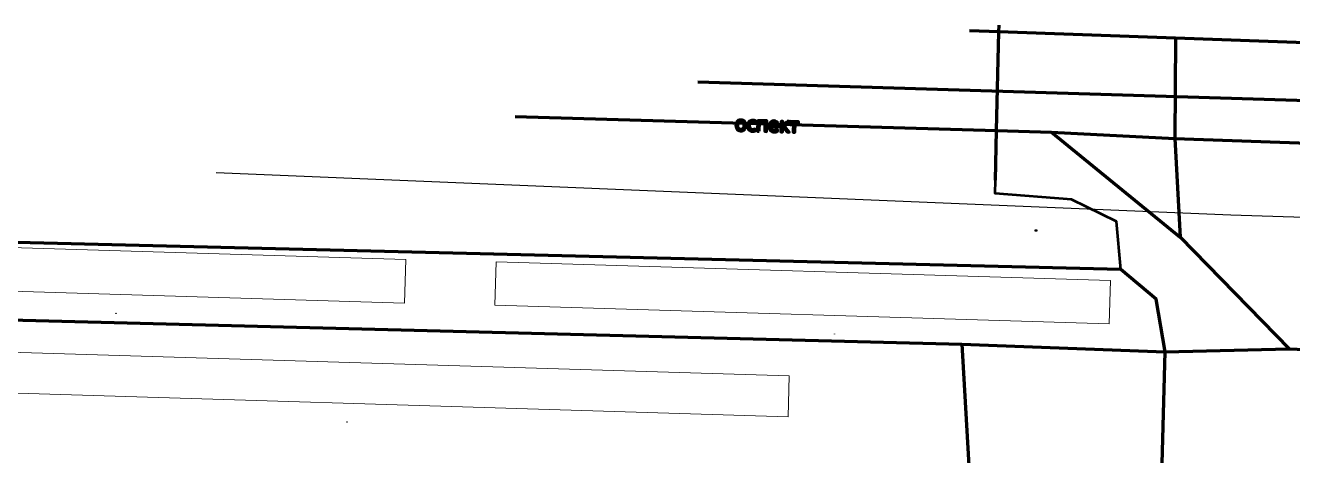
# Model space of a CAD drawing. Header units: centimetres. Extents: x 26.9 to 124.4, y 28.5 to 87.2.
# Drawn here: x 45.36 to 72.88, y 76.62 to 85.98 of the extents above; entities that cross this region are included whole.
import ezdxf
from ezdxf.lldxf.tags import DXFTag

# ---------------------------------------------------------------- set-up
doc = ezdxf.new("R2010")
doc.units = ezdxf.units.CM
doc.header["$MEASUREMENT"] = 0
doc.header["$XCLIPFRAME"] = 0
doc.layers.add('layer 1', color=7, linetype='Continuous')
tags = doc.linetypes.add('New Line9', pattern=[0.5, 0.1, -0.2, 0.1, -0.1]).pattern_tags.tags
tags[10:11] = [DXFTag(74, 4), DXFTag(75, 0), DXFTag(340, '0'), DXFTag(46, 1.0), DXFTag(50, 0.0), DXFTag(44, 0.0), DXFTag(45, 0.0)]
tags[8:9] = [DXFTag(74, 4), DXFTag(75, 0), DXFTag(340, '0'), DXFTag(46, 1.0), DXFTag(50, 0.0), DXFTag(44, 0.0), DXFTag(45, 0.0)]
tags[6:7] = [DXFTag(74, 4), DXFTag(75, 0), DXFTag(340, '0'), DXFTag(46, 1.0), DXFTag(50, 0.0), DXFTag(44, 0.0), DXFTag(45, 0.0)]
tags[4:5] = [DXFTag(74, 4), DXFTag(75, 0), DXFTag(340, '0'), DXFTag(46, 1.0), DXFTag(50, 0.0), DXFTag(44, 0.0), DXFTag(45, 0.0)]
picture_1 = doc.add_image_def('image9.jpg', size_in_pixel=(205, 148))
picture_2 = doc.add_image_def('image23.jpg', size_in_pixel=(25, 33))
picture_3 = doc.add_image_def('image26.jpg', size_in_pixel=(25, 33))
picture_4 = doc.add_image_def('image27.jpg', size_in_pixel=(25, 33))

msp = doc.modelspace()

# ---------------------------------------------------------------- linework, layer by layer
at = {"layer": 'layer 1', "color": 7, "lineweight": 120}
for points, knots in [([(66.426, 82.609), (66.426, 82.609), (66.45, 83.691), (66.45, 83.691), (66.45, 83.691), (66.45, 83.691), (66.498, 85.834), (66.498, 85.834), (66.498, 85.834), (66.498, 85.834), (66.501, 85.977), (66.501, 85.977)], [0, 0, 0, 0, 0.25, 0.25, 0.25, 0.25, 0.5, 0.5, 0.5, 0.5, 1, 1, 1, 1]), ([(70.02, 75.645), (70.02, 75.645), (70.108, 78.884), (70.108, 78.884), (70.108, 78.884), (70.108, 78.884), (69.913, 80.028), (69.913, 80.028), (69.913, 80.028), (69.913, 80.028), (69.144, 80.667), (69.144, 80.667), (69.144, 80.667), (69.144, 80.667), (41.897, 81.338), (41.897, 81.338)], [0, 0, 0, 0, 0.2, 0.2, 0.2, 0.2, 0.4, 0.4, 0.4, 0.4, 0.6, 0.6, 0.6, 0.6, 1, 1, 1, 1])]:
    msp.add_open_spline(points, degree=3, knots=knots, dxfattribs=at)
at = {"layer": 'layer 1', "color": 44, "lineweight": 211}
for points, knots in [([(70.333, 85.7), (70.333, 85.7), (66.498, 85.834), (66.498, 85.834), (66.498, 85.834), (66.498, 85.834), (65.862, 85.856), (65.862, 85.856)], [0, 0, 0, 0, 0.333333, 0.333333, 0.333333, 0.333333, 1, 1, 1, 1]), ([(55.996, 83.996), (55.996, 83.996), (66.45, 83.691), (66.45, 83.691), (66.45, 83.691), (66.45, 83.691), (67.639, 83.657), (67.639, 83.657), (67.639, 83.657), (67.639, 83.657), (70.32, 83.52), (70.32, 83.52)], [0, 0, 0, 0, 0.25, 0.25, 0.25, 0.25, 0.5, 0.5, 0.5, 0.5, 1, 1, 1, 1])]:
    msp.add_open_spline(points, degree=3, knots=knots, dxfattribs=at)
at = {"layer": 'layer 1', "color": 41, "lineweight": 211}
for points, knots in [([(70.333, 85.7), (70.333, 85.7), (66.498, 85.834), (66.498, 85.834), (66.498, 85.834), (66.498, 85.834), (65.862, 85.856), (65.862, 85.856)], [0, 0, 0, 0, 0.333333, 0.333333, 0.333333, 0.333333, 1, 1, 1, 1]), ([(55.996, 83.996), (55.996, 83.996), (66.45, 83.691), (66.45, 83.691), (66.45, 83.691), (66.45, 83.691), (67.639, 83.657), (67.639, 83.657), (67.639, 83.657), (67.639, 83.657), (70.32, 83.52), (70.32, 83.52)], [0, 0, 0, 0, 0.25, 0.25, 0.25, 0.25, 0.5, 0.5, 0.5, 0.5, 1, 1, 1, 1])]:
    msp.add_open_spline(points, degree=3, knots=knots, dxfattribs=at)
at = {"layer": 'layer 1', "color": 44, "lineweight": 211}
for points in [[(70.333, 85.7), (70.333, 85.7), (70.32, 83.52), (70.32, 83.52)], [(118.647, 83.96), (118.647, 83.96), (70.333, 85.7), (70.333, 85.7)], [(70.32, 83.52), (70.32, 83.52), (119.052, 81.811), (119.052, 81.811)]]:
    msp.add_open_spline(points, degree=3, dxfattribs=at)
at = {"layer": 'layer 1', "color": 41, "lineweight": 211}
for points in [[(70.333, 85.7), (70.333, 85.7), (70.32, 83.52), (70.32, 83.52)], [(118.647, 83.96), (118.647, 83.96), (70.333, 85.7), (70.333, 85.7)], [(70.32, 83.52), (70.32, 83.52), (119.052, 81.811), (119.052, 81.811)]]:
    msp.add_open_spline(points, degree=3, dxfattribs=at)
at = {"layer": 'layer 1', "color": 7, "lineweight": 70}
msp.add_open_spline([(118.84, 82.937), (118.84, 82.937), (59.959, 84.744), (59.959, 84.744)], degree=3, dxfattribs=at)
msp.add_open_spline([(118.84, 82.937), (118.84, 82.937), (59.959, 84.744), (59.959, 84.744)], degree=3, dxfattribs=at)
at = {"layer": 'layer 1', "color": 41, "lineweight": 70}
for points, knots in [([(60.999, 83.799), (60.998, 83.762), (60.988, 83.734), (60.968, 83.713), (60.968, 83.713), (60.949, 83.692), (60.923, 83.683), (60.89, 83.684), (60.89, 83.684), (60.869, 83.684), (60.851, 83.69), (60.836, 83.7), (60.836, 83.7), (60.82, 83.71), (60.808, 83.724), (60.8, 83.742), (60.8, 83.742), (60.792, 83.76), (60.788, 83.781), (60.789, 83.805), (60.789, 83.805), (60.79, 83.842), (60.8, 83.87), (60.82, 83.89), (60.82, 83.89), (60.839, 83.91), (60.865, 83.92), (60.899, 83.919), (60.899, 83.919), (60.931, 83.918), (60.956, 83.907), (60.974, 83.885), (60.974, 83.885), (60.991, 83.864), (61, 83.835), (60.999, 83.799)], [0, 0, 0, 0, 0.1, 0.1, 0.1, 0.1, 0.2, 0.2, 0.2, 0.2, 0.3, 0.3, 0.3, 0.3, 0.4, 0.4, 0.4, 0.4, 0.5, 0.5, 0.5, 0.5, 0.6, 0.6, 0.6, 0.6, 0.7, 0.7, 0.7, 0.7, 0.8, 0.8, 0.8, 0.8, 1, 1, 1, 1]), ([(60.827, 83.804), (60.827, 83.775), (60.832, 83.753), (60.843, 83.738), (60.843, 83.738), (60.853, 83.723), (60.87, 83.715), (60.892, 83.715), (60.892, 83.715), (60.913, 83.714), (60.93, 83.721), (60.942, 83.736), (60.942, 83.736), (60.954, 83.75), (60.96, 83.772), (60.96, 83.8), (60.96, 83.8), (60.961, 83.829), (60.956, 83.85), (60.945, 83.865), (60.945, 83.865), (60.934, 83.88), (60.918, 83.888), (60.897, 83.888), (60.897, 83.888), (60.852, 83.89), (60.829, 83.861), (60.827, 83.804)], [0, 0, 0, 0, 0.125, 0.125, 0.125, 0.125, 0.25, 0.25, 0.25, 0.25, 0.375, 0.375, 0.375, 0.375, 0.5, 0.5, 0.5, 0.5, 0.625, 0.625, 0.625, 0.625, 0.75, 0.75, 0.75, 0.75, 1, 1, 1, 1]), ([(61.145, 83.676), (61.113, 83.677), (61.087, 83.688), (61.07, 83.708), (61.07, 83.708), (61.052, 83.729), (61.044, 83.759), (61.045, 83.796), (61.045, 83.796), (61.046, 83.834), (61.056, 83.863), (61.076, 83.882), (61.076, 83.882), (61.095, 83.902), (61.122, 83.912), (61.155, 83.911), (61.155, 83.911), (61.166, 83.911), (61.177, 83.909), (61.188, 83.907), (61.188, 83.907), (61.198, 83.905), (61.207, 83.902), (61.214, 83.898), (61.214, 83.898), (61.214, 83.898), (61.202, 83.867), (61.202, 83.867), (61.202, 83.867), (61.183, 83.875), (61.167, 83.878), (61.154, 83.879), (61.154, 83.879), (61.13, 83.879), (61.113, 83.873), (61.101, 83.859), (61.101, 83.859), (61.09, 83.844), (61.084, 83.823), (61.084, 83.795), (61.084, 83.795), (61.083, 83.768), (61.087, 83.747), (61.098, 83.732), (61.098, 83.732), (61.108, 83.717), (61.125, 83.709), (61.146, 83.709), (61.146, 83.709), (61.166, 83.708), (61.185, 83.712), (61.205, 83.72), (61.205, 83.72), (61.205, 83.72), (61.204, 83.687), (61.204, 83.687), (61.204, 83.687), (61.188, 83.679), (61.169, 83.675), (61.145, 83.676)], [0, 0, 0, 0, 0.0625, 0.0625, 0.0625, 0.0625, 0.125, 0.125, 0.125, 0.125, 0.1875, 0.1875, 0.1875, 0.1875, 0.25, 0.25, 0.25, 0.25, 0.3125, 0.3125, 0.3125, 0.3125, 0.375, 0.375, 0.375, 0.375, 0.4375, 0.4375, 0.4375, 0.4375, 0.5, 0.5, 0.5, 0.5, 0.5625, 0.5625, 0.5625, 0.5625, 0.625, 0.625, 0.625, 0.625, 0.6875, 0.6875, 0.6875, 0.6875, 0.75, 0.75, 0.75, 0.75, 0.8125, 0.8125, 0.8125, 0.8125, 0.875, 0.875, 0.875, 0.875, 1, 1, 1, 1]), ([(61.295, 83.677), (61.295, 83.677), (61.257, 83.677), (61.257, 83.677), (61.257, 83.677), (61.257, 83.677), (61.264, 83.904), (61.264, 83.904), (61.264, 83.904), (61.264, 83.904), (61.456, 83.899), (61.456, 83.899), (61.456, 83.899), (61.456, 83.899), (61.449, 83.672), (61.449, 83.672), (61.449, 83.672), (61.449, 83.672), (61.412, 83.673), (61.412, 83.673), (61.412, 83.673), (61.412, 83.673), (61.418, 83.868), (61.418, 83.868), (61.418, 83.868), (61.418, 83.868), (61.301, 83.872), (61.301, 83.872), (61.301, 83.872), (61.301, 83.872), (61.295, 83.677), (61.295, 83.677)], [0, 0, 0, 0, 0.111111, 0.111111, 0.111111, 0.111111, 0.222222, 0.222222, 0.222222, 0.222222, 0.333333, 0.333333, 0.333333, 0.333333, 0.444444, 0.444444, 0.444444, 0.444444, 0.555556, 0.555556, 0.555556, 0.555556, 0.666667, 0.666667, 0.666667, 0.666667, 0.777778, 0.777778, 0.777778, 0.777778, 1, 1, 1, 1]), ([(61.617, 83.662), (61.584, 83.663), (61.558, 83.674), (61.539, 83.696), (61.539, 83.696), (61.52, 83.717), (61.511, 83.746), (61.512, 83.782), (61.512, 83.782), (61.513, 83.818), (61.523, 83.847), (61.542, 83.868), (61.542, 83.868), (61.561, 83.889), (61.586, 83.899), (61.616, 83.898), (61.616, 83.898), (61.645, 83.897), (61.667, 83.887), (61.684, 83.868), (61.684, 83.868), (61.7, 83.85), (61.707, 83.825), (61.707, 83.794), (61.707, 83.794), (61.707, 83.794), (61.706, 83.771), (61.706, 83.771), (61.706, 83.771), (61.706, 83.771), (61.55, 83.775), (61.55, 83.775), (61.55, 83.775), (61.55, 83.75), (61.556, 83.73), (61.569, 83.716), (61.569, 83.716), (61.581, 83.702), (61.598, 83.695), (61.62, 83.694), (61.62, 83.694), (61.633, 83.694), (61.644, 83.695), (61.655, 83.697), (61.655, 83.697), (61.666, 83.699), (61.679, 83.702), (61.694, 83.708), (61.694, 83.708), (61.694, 83.708), (61.692, 83.675), (61.692, 83.675), (61.692, 83.675), (61.68, 83.671), (61.668, 83.667), (61.657, 83.665), (61.657, 83.665), (61.646, 83.663), (61.632, 83.662), (61.617, 83.662)], [0, 0, 0, 0, 0.0625, 0.0625, 0.0625, 0.0625, 0.125, 0.125, 0.125, 0.125, 0.1875, 0.1875, 0.1875, 0.1875, 0.25, 0.25, 0.25, 0.25, 0.3125, 0.3125, 0.3125, 0.3125, 0.375, 0.375, 0.375, 0.375, 0.4375, 0.4375, 0.4375, 0.4375, 0.5, 0.5, 0.5, 0.5, 0.5625, 0.5625, 0.5625, 0.5625, 0.625, 0.625, 0.625, 0.625, 0.6875, 0.6875, 0.6875, 0.6875, 0.75, 0.75, 0.75, 0.75, 0.8125, 0.8125, 0.8125, 0.8125, 0.875, 0.875, 0.875, 0.875, 1, 1, 1, 1]), ([(61.615, 83.868), (61.597, 83.868), (61.583, 83.863), (61.572, 83.852), (61.572, 83.852), (61.562, 83.841), (61.555, 83.825), (61.553, 83.804), (61.553, 83.804), (61.553, 83.804), (61.668, 83.801), (61.668, 83.801), (61.668, 83.801), (61.669, 83.822), (61.664, 83.839), (61.655, 83.85), (61.655, 83.85), (61.646, 83.861), (61.632, 83.867), (61.615, 83.868)], [0, 0, 0, 0, 0.166667, 0.166667, 0.166667, 0.166667, 0.333333, 0.333333, 0.333333, 0.333333, 0.5, 0.5, 0.5, 0.5, 0.666667, 0.666667, 0.666667, 0.666667, 1, 1, 1, 1]), ([(61.901, 83.886), (61.901, 83.886), (61.942, 83.884), (61.942, 83.884), (61.942, 83.884), (61.942, 83.884), (61.842, 83.778), (61.842, 83.778), (61.842, 83.778), (61.842, 83.778), (61.943, 83.657), (61.943, 83.657), (61.943, 83.657), (61.943, 83.657), (61.9, 83.659), (61.9, 83.659), (61.9, 83.659), (61.9, 83.659), (61.801, 83.777), (61.801, 83.777), (61.801, 83.777), (61.801, 83.777), (61.798, 83.662), (61.798, 83.662), (61.798, 83.662), (61.798, 83.662), (61.76, 83.663), (61.76, 83.663), (61.76, 83.663), (61.76, 83.663), (61.767, 83.889), (61.767, 83.889), (61.767, 83.889), (61.767, 83.889), (61.804, 83.889), (61.804, 83.889), (61.804, 83.889), (61.804, 83.889), (61.801, 83.779), (61.801, 83.779), (61.801, 83.779), (61.801, 83.779), (61.901, 83.886), (61.901, 83.886)], [0, 0, 0, 0, 0.083333, 0.083333, 0.083333, 0.083333, 0.166667, 0.166667, 0.166667, 0.166667, 0.25, 0.25, 0.25, 0.25, 0.333333, 0.333333, 0.333333, 0.333333, 0.416667, 0.416667, 0.416667, 0.416667, 0.5, 0.5, 0.5, 0.5, 0.583333, 0.583333, 0.583333, 0.583333, 0.666667, 0.666667, 0.666667, 0.666667, 0.75, 0.75, 0.75, 0.75, 0.833333, 0.833333, 0.833333, 0.833333, 1, 1, 1, 1]), ([(62.147, 83.847), (62.147, 83.847), (62.072, 83.849), (62.072, 83.849), (62.072, 83.849), (62.072, 83.849), (62.067, 83.654), (62.067, 83.654), (62.067, 83.654), (62.067, 83.654), (62.03, 83.655), (62.03, 83.655), (62.03, 83.655), (62.03, 83.655), (62.036, 83.85), (62.036, 83.85), (62.036, 83.85), (62.036, 83.85), (61.962, 83.853), (61.962, 83.853), (61.962, 83.853), (61.962, 83.853), (61.963, 83.884), (61.963, 83.884), (61.963, 83.884), (61.963, 83.884), (62.148, 83.878), (62.148, 83.878), (62.148, 83.878), (62.148, 83.878), (62.147, 83.847), (62.147, 83.847)], [0, 0, 0, 0, 0.111111, 0.111111, 0.111111, 0.111111, 0.222222, 0.222222, 0.222222, 0.222222, 0.333333, 0.333333, 0.333333, 0.333333, 0.444444, 0.444444, 0.444444, 0.444444, 0.555556, 0.555556, 0.555556, 0.555556, 0.666667, 0.666667, 0.666667, 0.666667, 0.777778, 0.777778, 0.777778, 0.777778, 1, 1, 1, 1])]:
    msp.add_open_spline(points, degree=3, knots=knots, dxfattribs=at)
at = {"layer": 'layer 1', "color": 9, "lineweight": 211}
msp.add_open_spline([(67.639, 83.657), (67.639, 83.657), (70.435, 81.37), (70.435, 81.37)], degree=3, dxfattribs=at)
at = {"layer": 'layer 1', "color": 7, "lineweight": 211}
msp.add_open_spline([(67.639, 83.657), (67.639, 83.657), (70.435, 81.37), (70.435, 81.37)], degree=3, dxfattribs=at)
at = {"layer": 'layer 1', "color": 9, "lineweight": 211}
for points, knots in [([(70.32, 83.52), (70.32, 83.52), (70.435, 81.37), (70.435, 81.37), (70.435, 81.37), (70.435, 81.37), (72.8, 78.945), (72.8, 78.945)], [0, 0, 0, 0, 0.333333, 0.333333, 0.333333, 0.333333, 1, 1, 1, 1]), ([(39.06, 79.725), (39.06, 79.725), (65.695, 79.05), (65.695, 79.05), (65.695, 79.05), (65.695, 79.05), (70.108, 78.884), (70.108, 78.884), (70.108, 78.884), (70.108, 78.884), (72.8, 78.945), (72.8, 78.945), (72.8, 78.945), (72.8, 78.945), (73.855, 78.901), (73.855, 78.901), (73.855, 78.901), (73.855, 78.901), (90.203, 78.144), (90.203, 78.144), (90.203, 78.144), (90.203, 78.144), (93.857, 78.03), (93.857, 78.03), (93.857, 78.03), (93.857, 78.03), (100.314, 77.832), (100.314, 77.832), (100.314, 77.832), (100.314, 77.832), (106.423, 77.643), (106.423, 77.643), (106.423, 77.643), (106.423, 77.643), (120.009, 76.736), (120.009, 76.736)], [0, 0, 0, 0, 0.1, 0.1, 0.1, 0.1, 0.2, 0.2, 0.2, 0.2, 0.3, 0.3, 0.3, 0.3, 0.4, 0.4, 0.4, 0.4, 0.5, 0.5, 0.5, 0.5, 0.6, 0.6, 0.6, 0.6, 0.7, 0.7, 0.7, 0.7, 0.8, 0.8, 0.8, 0.8, 1, 1, 1, 1]), ([(65.695, 79.05), (65.695, 79.05), (65.884, 75.78), (65.884, 75.78), (65.884, 75.78), (65.884, 75.78), (65.831, 74.143), (65.831, 74.143), (65.831, 74.143), (65.831, 74.143), (65.812, 73.575), (65.812, 73.575), (65.812, 73.575), (65.812, 73.575), (65.684, 69.682), (65.684, 69.682), (65.684, 69.682), (65.684, 69.682), (65.623, 68.06), (65.623, 68.06), (65.623, 68.06), (65.623, 68.06), (65.471, 64.089), (65.471, 64.089), (65.471, 64.089), (65.471, 64.089), (65.166, 58.862), (65.166, 58.862), (65.166, 58.862), (65.166, 58.862), (57.304, 51.649), (57.304, 51.649), (57.304, 51.649), (57.304, 51.649), (55.916, 50.38), (55.916, 50.38), (55.916, 50.38), (55.916, 50.38), (53.843, 48.38), (53.843, 48.38)], [0, 0, 0, 0, 0.090909, 0.090909, 0.090909, 0.090909, 0.181818, 0.181818, 0.181818, 0.181818, 0.272727, 0.272727, 0.272727, 0.272727, 0.363636, 0.363636, 0.363636, 0.363636, 0.454545, 0.454545, 0.454545, 0.454545, 0.545455, 0.545455, 0.545455, 0.545455, 0.636364, 0.636364, 0.636364, 0.636364, 0.727273, 0.727273, 0.727273, 0.727273, 0.818182, 0.818182, 0.818182, 0.818182, 1, 1, 1, 1])]:
    msp.add_open_spline(points, degree=3, knots=knots, dxfattribs=at)
at = {"layer": 'layer 1', "color": 7, "lineweight": 211}
for points, knots in [([(70.32, 83.52), (70.32, 83.52), (70.435, 81.37), (70.435, 81.37), (70.435, 81.37), (70.435, 81.37), (72.8, 78.945), (72.8, 78.945)], [0, 0, 0, 0, 0.333333, 0.333333, 0.333333, 0.333333, 1, 1, 1, 1]), ([(39.06, 79.725), (39.06, 79.725), (65.695, 79.05), (65.695, 79.05), (65.695, 79.05), (65.695, 79.05), (70.108, 78.884), (70.108, 78.884), (70.108, 78.884), (70.108, 78.884), (72.8, 78.945), (72.8, 78.945), (72.8, 78.945), (72.8, 78.945), (73.855, 78.901), (73.855, 78.901), (73.855, 78.901), (73.855, 78.901), (90.203, 78.144), (90.203, 78.144), (90.203, 78.144), (90.203, 78.144), (93.857, 78.03), (93.857, 78.03), (93.857, 78.03), (93.857, 78.03), (100.314, 77.832), (100.314, 77.832), (100.314, 77.832), (100.314, 77.832), (106.423, 77.643), (106.423, 77.643), (106.423, 77.643), (106.423, 77.643), (120.009, 76.736), (120.009, 76.736)], [0, 0, 0, 0, 0.1, 0.1, 0.1, 0.1, 0.2, 0.2, 0.2, 0.2, 0.3, 0.3, 0.3, 0.3, 0.4, 0.4, 0.4, 0.4, 0.5, 0.5, 0.5, 0.5, 0.6, 0.6, 0.6, 0.6, 0.7, 0.7, 0.7, 0.7, 0.8, 0.8, 0.8, 0.8, 1, 1, 1, 1]), ([(65.695, 79.05), (65.695, 79.05), (65.884, 75.78), (65.884, 75.78), (65.884, 75.78), (65.884, 75.78), (65.831, 74.143), (65.831, 74.143), (65.831, 74.143), (65.831, 74.143), (65.812, 73.575), (65.812, 73.575), (65.812, 73.575), (65.812, 73.575), (65.684, 69.682), (65.684, 69.682), (65.684, 69.682), (65.684, 69.682), (65.623, 68.06), (65.623, 68.06), (65.623, 68.06), (65.623, 68.06), (65.471, 64.089), (65.471, 64.089), (65.471, 64.089), (65.471, 64.089), (65.166, 58.862), (65.166, 58.862), (65.166, 58.862), (65.166, 58.862), (57.304, 51.649), (57.304, 51.649), (57.304, 51.649), (57.304, 51.649), (55.916, 50.38), (55.916, 50.38), (55.916, 50.38), (55.916, 50.38), (53.843, 48.38), (53.843, 48.38)], [0, 0, 0, 0, 0.090909, 0.090909, 0.090909, 0.090909, 0.181818, 0.181818, 0.181818, 0.181818, 0.272727, 0.272727, 0.272727, 0.272727, 0.363636, 0.363636, 0.363636, 0.363636, 0.454545, 0.454545, 0.454545, 0.454545, 0.545455, 0.545455, 0.545455, 0.545455, 0.636364, 0.636364, 0.636364, 0.636364, 0.727273, 0.727273, 0.727273, 0.727273, 0.818182, 0.818182, 0.818182, 0.818182, 1, 1, 1, 1])]:
    msp.add_open_spline(points, degree=3, knots=knots, dxfattribs=at)
at = {"layer": 'layer 1', "color": 9, "lineweight": 25}
msp.add_open_spline([(119.332, 80.33), (119.332, 80.33), (71.539, 81.85), (71.539, 81.85), (71.539, 81.85), (71.539, 81.85), (49.501, 82.772), (49.501, 82.772)], degree=3, knots=[0, 0, 0, 0, 0.333333, 0.333333, 0.333333, 0.333333, 1, 1, 1, 1], dxfattribs=at)
at = {"layer": 'layer 1', "color": 11, "linetype": 'New Line9', "lineweight": 53}
msp.add_open_spline([(69.144, 80.667), (69.144, 80.667), (69.056, 81.711), (69.056, 81.711), (69.056, 81.711), (69.056, 81.711), (68.073, 82.192), (68.073, 82.192), (68.073, 82.192), (68.073, 82.192), (66.419, 82.319), (66.419, 82.319), (66.419, 82.319), (66.419, 82.319), (66.426, 82.609), (66.426, 82.609)], degree=3, knots=[0, 0, 0, 0, 0.2, 0.2, 0.2, 0.2, 0.4, 0.4, 0.4, 0.4, 0.6, 0.6, 0.6, 0.6, 1, 1, 1, 1], dxfattribs=at)
at = {"layer": 'layer 1', "color": 35, "lineweight": 9}
for points, knots in [([(40.073, 80.353), (40.073, 80.353), (53.59, 79.941), (53.59, 79.941), (53.59, 79.941), (53.59, 79.941), (53.619, 80.884), (53.619, 80.884), (53.619, 80.884), (53.619, 80.884), (41.454, 81.255), (41.454, 81.255)], [0, 0, 0, 0, 0.25, 0.25, 0.25, 0.25, 0.5, 0.5, 0.5, 0.5, 1, 1, 1, 1]), ([(55.549, 79.895), (55.549, 79.895), (68.892, 79.489), (68.892, 79.489), (68.892, 79.489), (68.892, 79.489), (68.921, 80.434), (68.921, 80.434), (68.921, 80.434), (68.921, 80.434), (55.579, 80.839), (55.579, 80.839), (55.579, 80.839), (55.579, 80.839), (55.549, 79.895), (55.549, 79.895)], [0, 0, 0, 0, 0.2, 0.2, 0.2, 0.2, 0.4, 0.4, 0.4, 0.4, 0.6, 0.6, 0.6, 0.6, 1, 1, 1, 1]), ([(41.641, 78.089), (41.641, 78.089), (61.92, 77.471), (61.92, 77.471), (61.92, 77.471), (61.92, 77.471), (61.947, 78.358), (61.947, 78.358), (61.947, 78.358), (61.947, 78.358), (41.668, 78.977), (41.668, 78.977), (41.668, 78.977), (41.668, 78.977), (41.641, 78.089), (41.641, 78.089)], [0, 0, 0, 0, 0.2, 0.2, 0.2, 0.2, 0.4, 0.4, 0.4, 0.4, 0.6, 0.6, 0.6, 0.6, 1, 1, 1, 1])]:
    msp.add_open_spline(points, degree=3, knots=knots, dxfattribs=at)

# ---------------------------------------------------------------- pictures from other files: only their frames are drawn
at = {"layer": 'layer 1', "color": 7}
image = msp.add_image(picture_1, insert=(66.356, 80.604), size_in_units=(2.847, 2.056), dxfattribs=at)
image.set_boundary_path([(66.36, 80.6), (69.21, 82.67)])
image.dxf.flags = 3
at = {"layer": 'layer 1', "color": 96}
image = msp.add_image(picture_3, insert=(46.668, 80.384), size_in_units=(0.347, 0.458), dxfattribs=at)
image.set_boundary_path([(46.67, 80.38), (47.02, 80.85)])
image.dxf.flags = 3
image = msp.add_image(picture_4, insert=(62.059, 79.93), size_in_units=(0.347, 0.458), dxfattribs=at)
image.set_boundary_path([(62.06, 79.93), (62.4, 80.4)])
image.dxf.flags = 3
image = msp.add_image(picture_2, insert=(51.616, 77.99), size_in_units=(0.347, 0.458), dxfattribs=at)
image.set_boundary_path([(51.62, 77.99), (51.96, 78.46)])
image.dxf.flags = 3

doc.saveas('drawing.dxf')
